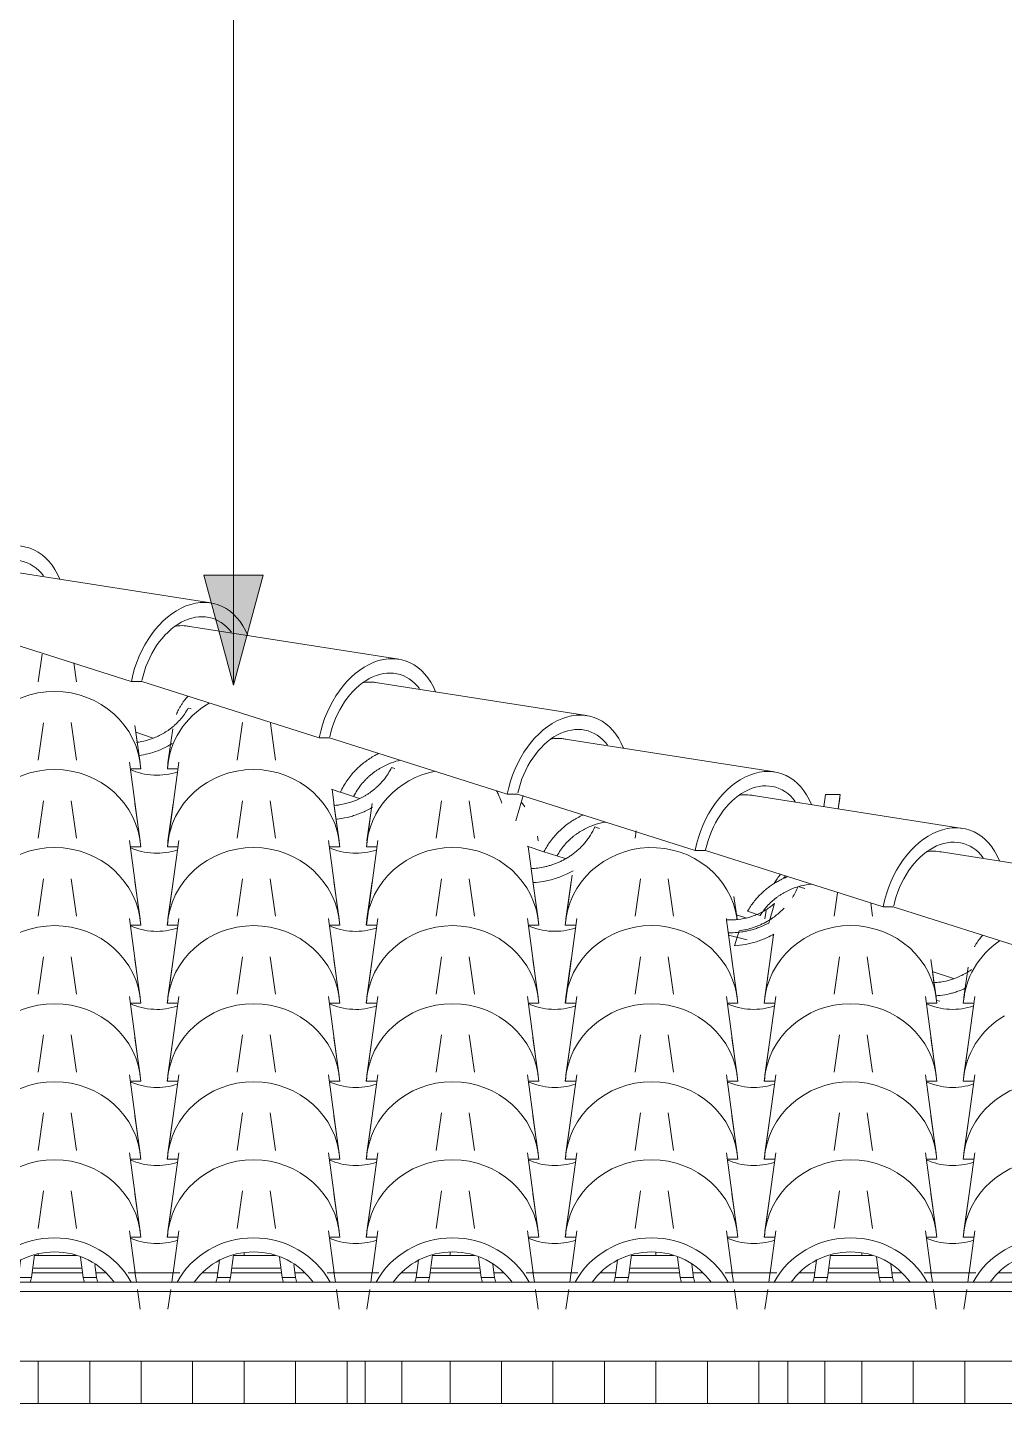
# Model space of a CAD drawing. Header units: millimetres. Extents: x -23755 to 62003, y -3000 to 6760.
# Drawn here: x 44098 to 45426, y 2606 to 4477 of the extents above; entities that cross this region are included whole.
import ezdxf

# ---------------------------------------------------------------- set-up
doc = ezdxf.new("R2010")
doc.units = ezdxf.units.MM
for name, color, linetype, lineweight in [('A-GENM', 13, 'Continuous', 9), ('A-GLAZ-CURT', 52, 'Continuous', 9), ('A-GLAZ-CWMG', 51, 'Continuous', 9), ('A-ROOF', 132, 'Continuous', 9), ('A-ROOF-OTLN', 132, 'Continuous', 9), ('A-ROOF-PATT', 132, 'Continuous', 9), ('G-ANNO-TEXT', 231, 'Continuous', 9)]:
    doc.layers.add(name, color=color, linetype=linetype, lineweight=lineweight)

# ---------------------------------------------------------------- blocks, each defined once
blk = doc.blocks.new('Rectangular Mullion - Ripa-4037463-FACHADA FRONTAL')
at = {"layer": 'A-GLAZ-CWMG'}
for p, q in [((9152.1, 2807.1), (9095.1, 2807.1)), ((9422.7, 2807.1), (9365.7, 2807.1)), ((9693.3, 2807.1), (9636.3, 2807.1)), ((9963.9, 2807.1), (9906.9, 2807.1)), ((10234.4, 2807.1), (10177.4, 2807.1)), ((9159.5, 2789.9), (9092.8, 2789.9)), ((9430.1, 2789.9), (9363.3, 2789.9)), ((9700.7, 2789.9), (9633.9, 2789.9)), ((9971.3, 2789.9), (9904.5, 2789.9)), ((10241.9, 2789.9), (10175.1, 2789.9))]:
    blk.add_line(p, q, dxfattribs=at)
blk = doc.blocks.new('Rectangular Mullion - Caibro-4037527-FACHADA FRONTAL')
at = {"layer": 'A-GLAZ-CWMG'}
for p, q in [((9544.6, 2663.5), (9544.6, 2606)), ((9594.6, 2663.5), (9544.6, 2663.5)), ((9594.6, 2606), (9594.6, 2663.5)), ((9544.6, 2606), (9594.6, 2606))]:
    blk.add_line(p, q, dxfattribs=at)
blk = doc.blocks.new('Rectangular Mullion - Caibro-4037528-FACHADA FRONTAL')
at = {"layer": 'A-GLAZ-CWMG'}
for p, q in [((10119.6, 2663.5), (10119.6, 2606)), ((10169.6, 2663.5), (10119.6, 2663.5)), ((10169.6, 2606), (10169.6, 2663.5)), ((10119.6, 2606), (10169.6, 2606))]:
    blk.add_line(p, q, dxfattribs=at)
blk = doc.blocks.new('COLONIAL BASE - COLONIAL BASE-4040581-FACHADA FRONTAL')
at = {"layer": 'A-GLAZ-CURT'}
for p, q in [((7792.1, 2895), (7799.2, 2844.2)), ((8017.8, 2844.2), (8024.9, 2895)), ((7930.5, 2783.5), (7938.3, 2840.8)), ((8141.7, 2840.8), (8149.5, 2783.5)), ((8008.7, 2777.3), (8012.9, 2808.1)), ((7804.5, 2805.1), (7808.3, 2777.3)), ((7826.3, 2777.3), (7824.2, 2795.2)), ((7990.7, 2777.3), (7993.5, 2800.8)), ((7808.3, 2777.3), (7826.3, 2777.3)), ((7930.7, 2785), (7928.7, 2770.8)), ((7990.7, 2777.3), (8008.7, 2777.3)), ((8151.2, 2770.8), (8149.3, 2785)), ((7927.4, 2761.1), (7923.6, 2734.2)), ((8156.4, 2734.2), (8152.6, 2761.1))]:
    blk.add_line(p, q, dxfattribs=at)
for centre, major_axis, start_param, end_param in [((8040, 2718.8), (117.5, 0), 0.484254, 2.657338), ((8040, 2718.8), (97.5, 0), 0.592752, 2.548841), ((7908.5, 2799.1), (102.8, 0), 3.36491, 3.43477), ((7908.5, 2799.1), (85.3, 0), 3.411763, 3.497793), ((7908.5, 2799.1), (85.3, 0), 5.926985, 6.013015), ((7908.5, 2799.1), (102.8, 0), 5.990008, 6.059868)]:
    blk.add_ellipse(centre, major_axis=major_axis, ratio=0.957826, start_param=start_param, end_param=end_param, dxfattribs=at)
blk = doc.blocks.new('COLONIAL BASE - COLONIAL BASE-V356-FACHADA FRONTAL')
at = {"layer": 'A-GLAZ-CURT'}
for p, q in [((8062.7, 3001.2), (8069.8, 2950.3)), ((8288.3, 2950.3), (8295.5, 3001.2)), ((8193.3, 2832.1), (8208.9, 2947)), ((8412.3, 2947), (8427.8, 2832.1)), ((8201.3, 2891.2), (8194.2, 2840.3)), ((8427, 2840.3), (8419.8, 2891.2)), ((8207.7, 2832.1), (8193.3, 2832.1)), ((8427.8, 2832.1), (8413.5, 2832.1))]:
    blk.add_line(p, q, dxfattribs=at)
for centre, major_axis, start_param, end_param in [((8310.6, 2824.9), (117.5, 0), 0.063873, 3.077719), ((8179.1, 2905.2), (85.3, 0), 4.271197, 5.051809)]:
    blk.add_ellipse(centre, major_axis=major_axis, ratio=0.957826, start_param=start_param, end_param=end_param, dxfattribs=at)
blk = doc.blocks.new('COLONIAL BASE - COLONIAL BASE-V359-FACHADA FRONTAL')
at = {"layer": 'A-GLAZ-CURT'}
for p, q in [((9686.2, 3319.6), (9693.3, 3268.8)), ((9911.9, 3268.8), (9919, 3319.6)), ((9816.9, 3150.6), (9832.4, 3265.5)), ((10035.8, 3265.5), (10036, 3264)), ((10036.1, 3263.6), (10051.4, 3150.6)), ((9824.9, 3209.6), (9817.7, 3158.8)), ((10050.5, 3158.8), (10043.4, 3209.6)), ((9831.2, 3150.6), (9816.9, 3150.6)), ((10051.4, 3150.6), (10037, 3150.6))]:
    blk.add_line(p, q, dxfattribs=at)
for centre, major_axis, start_param, end_param in [((9934.1, 3143.4), (117.5, 0), 0.063873, 3.077719), ((9802.6, 3223.7), (85.3, 0), 4.271197, 5.051809)]:
    blk.add_ellipse(centre, major_axis=major_axis, ratio=0.957826, start_param=start_param, end_param=end_param, dxfattribs=at)
blk = doc.blocks.new('COLONIAL BASE - COLONIAL BASE-V360-FACHADA FRONTAL')
at = {"layer": 'A-GLAZ-CURT'}
for p, q in [((9415.6, 3425.8), (9422.8, 3374.9)), ((9641.3, 3374.9), (9648.4, 3425.8)), ((9546.3, 3256.7), (9561.8, 3371.6)), ((9766.3, 3363.4), (9780.8, 3256.7)), ((9554.3, 3315.8), (9547.1, 3265)), ((9779.9, 3265), (9772.8, 3315.8)), ((9560.6, 3256.7), (9546.3, 3256.7)), ((9780.8, 3256.7), (9766.4, 3256.7))]:
    blk.add_line(p, q, dxfattribs=at)
for centre, major_axis, start_param, end_param in [((9663.5, 3249.5), (117.5, 0), 0.063873, 3.077719), ((9532, 3329.8), (85.3, 0), 4.271197, 5.051809)]:
    blk.add_ellipse(centre, major_axis=major_axis, ratio=0.957826, start_param=start_param, end_param=end_param, dxfattribs=at)
blk = doc.blocks.new('COLONIAL BASE - COLONIAL BASE-V361-FACHADA FRONTAL')
at = {"layer": 'A-GLAZ-CURT'}
for p, q in [((8874.4, 3531.9), (8881.6, 3481.1)), ((9100.1, 3481.1), (9107.2, 3531.9)), ((9005.1, 3362.9), (9020.6, 3477.8)), ((9224, 3478.2), (9239.6, 3362.9)), ((9013.1, 3421.9), (9006, 3371.1)), ((9238.7, 3371.1), (9231.6, 3421.9)), ((9019.5, 3362.9), (9005.1, 3362.9)), ((9239.6, 3362.9), (9225.2, 3362.9))]:
    blk.add_line(p, q, dxfattribs=at)
for centre, major_axis, start_param, end_param in [((9122.3, 3355.7), (117.5, 0), 0.063873, 3.077719), ((8990.8, 3436), (85.3, 0), 4.271197, 5.051809)]:
    blk.add_ellipse(centre, major_axis=major_axis, ratio=0.957826, start_param=start_param, end_param=end_param, dxfattribs=at)
blk = doc.blocks.new('Colonial cumeeira - hip-4041825-FACHADA FRONTAL')
at = {"layer": 'A-GENM', "color": 55}
for p, q in [((9334.7, 3694.9), (9047.4, 3739.9)), ((9226.7, 3588), (8985.2, 3664.6)), ((9590.3, 3618.2), (9302.9, 3663.2)), ((9226.7, 3588), (9240.8, 3588)), ((9482.2, 3511.3), (9240.8, 3588)), ((9845.8, 3541.5), (9558.5, 3586.5)), ((9482.2, 3511.3), (9496.4, 3511.3)), ((9737.8, 3434.6), (9496.2, 3511.3)), ((10101.4, 3464.9), (9814.1, 3509.9)), ((9737.8, 3434.6), (9751.9, 3434.6)), ((9993.3, 3358), (9751.9, 3434.6)), ((10357, 3388.2), (10069.6, 3433.2)), ((9993.3, 3358), (10007.5, 3358)), ((10248.9, 3281.3), (10007.4, 3358)), ((10612.5, 3311.5), (10325.2, 3356.5)), ((10248.9, 3281.3), (10263.1, 3281.3)), ((10504.4, 3204.6), (10262.7, 3281.4))]:
    blk.add_line(p, q, dxfattribs=at)
for centre, major_axis, start_param, end_param in [((9052.9, 3657.3), (33.8, 112.5), 5.57005, 7.994719), ((9052.9, 3657.3), (28, 93.4), 5.80919, 7.96539), ((9308.5, 3580.6), (33.8, 112.5), 5.57005, 7.994719), ((9308.5, 3580.6), (28, 93.4), 5.80919, 7.969917), ((9280.6, 3566), (28.7, 95.8), 0.043599, 0.345399), ((9564, 3504), (33.8, 112.5), 5.57005, 7.994719), ((9564, 3504), (28, 93.4), 5.80919, 7.969917), ((9536.1, 3489.3), (28.7, 95.8), 0.043599, 0.345399), ((9819.6, 3427.3), (33.8, 112.5), 5.57005, 7.994719), ((9819.6, 3427.3), (28, 93.4), 5.80919, 7.964018), ((9791.7, 3412.7), (28.7, 95.8), 0.043599, 0.345399), ((10075.1, 3350.6), (33.8, 112.5), 5.57005, 7.994719), ((10075.1, 3350.6), (28, 93.4), 5.80919, 7.972103), ((10047.2, 3336), (28.7, 95.8), 0.043599, 0.345399), ((10330.7, 3274), (33.8, 112.5), 5.57005, 7.994719), ((10330.7, 3274), (28, 93.4), 5.80919, 7.966879), ((10302.8, 3259.3), (28.7, 95.8), 0.043599, 0.345399)]:
    blk.add_ellipse(centre, major_axis=major_axis, ratio=0.691714, start_param=start_param, end_param=end_param, dxfattribs=at)

msp = doc.modelspace()

# ---------------------------------------------------------------- hatches: boundary and pattern name
at = {"layer": 'A-ROOF-PATT'}
h = msp.add_hatch(dxfattribs=at)
h.set_pattern_fill('FP_42', color=256, style=0, pattern_type=2)
h.set_pattern_definition([(90, (35012.05, 1510.22), (-70, 4e-15), [])])
h.paths.add_polyline_path([(46787.432, 2606.037), (46595.154, 2663.61), (46331.667, 2663.507), (46331.667, 2606.037), (46775.401, 2606.037)])
h.paths.add_polyline_path([(45756.667, 2606.037), (46281.667, 2606.037), (46281.667, 2663.61), (45756.667, 2663.507)])
h.paths.add_polyline_path([(42306.667, 2606.037), (42831.667, 2606.037), (42831.667, 2663.61), (42306.667, 2663.507)])
h.paths.add_polyline_path([(45243.301, 2606.037), (45706.667, 2606.037), (45706.667, 2663.61), (45181.667, 2663.507), (45181.667, 2606.037)])
h.paths.add_polyline_path([(42881.667, 2606.037), (43406.667, 2606.037), (43406.667, 2663.61), (42881.667, 2663.507)])
h.paths.add_polyline_path([(45131.667, 2606.037), (45131.667, 2663.61), (44606.667, 2663.507), (44606.667, 2606.037)])
h.paths.add_polyline_path([(43456.667, 2606.037), (43981.667, 2606.037), (43981.667, 2663.61), (43456.667, 2663.507)])
h.paths.add_polyline_path([(44522.313, 2606.037), (44556.667, 2606.037), (44556.667, 2663.61), (44031.667, 2663.507), (44031.667, 2606.037)])
h.paths.add_polyline_path([(45468.61, 2807.13), (45516.538, 2807.336), (45509.158, 2809.543), (45487.336, 2812.158), (45462.383, 2808.93), (45460.212, 2808.115), (45460.078, 2807.13), (45463.312, 2807.13)])
h.paths.add_polyline_path([(46054.413, 2807.13), (46056.667, 2807.13), (46056.667, 2807.729), (46050.334, 2809.543), (46028.513, 2812.158), (46004.489, 2809.279), (46001.388, 2808.115), (46001.255, 2807.13), (46052.537, 2807.13)])
h.paths.add_polyline_path([(42483.608, 2807.13), (42539.596, 2807.512), (42532.687, 2809.543), (42510.866, 2812.158), (42485.913, 2808.93), (42483.741, 2808.115)])
h.paths.add_polyline_path([(45246.496, 2807.13), (45238.57, 2809.543), (45216.748, 2812.158), (45191.795, 2808.93), (45189.623, 2808.115), (45189.49, 2807.13), (45245.949, 2807.13)])
h.paths.add_polyline_path([(42754.196, 2807.13), (42809.966, 2807.594), (42803.276, 2809.543), (42781.454, 2812.158), (42756.501, 2808.93), (42754.329, 2808.115)])
h.paths.add_polyline_path([(44975.908, 2807.13), (44967.982, 2809.543), (44946.16, 2812.158), (44921.207, 2808.93), (44919.035, 2808.115), (44918.902, 2807.13), (44975.361, 2807.13)])
h.paths.add_polyline_path([(43024.784, 2807.13), (43080.337, 2807.676), (43073.864, 2809.543), (43052.042, 2812.158), (43027.089, 2808.93), (43024.918, 2808.115)])
h.paths.add_polyline_path([(44705.32, 2807.13), (44697.393, 2809.543), (44675.572, 2812.158), (44650.618, 2808.93), (44648.447, 2808.115), (44648.314, 2807.13), (44704.773, 2807.13)])
h.paths.add_polyline_path([(43295.372, 2807.13), (43351.832, 2807.336), (43344.452, 2809.543), (43322.63, 2812.158), (43297.677, 2808.93), (43295.506, 2808.115)])
h.paths.add_polyline_path([(45756.667, 2807.13), (45787.126, 2807.336), (45779.746, 2809.543), (45756.667, 2812.007), (45756.667, 2809.279)])
h.paths.add_polyline_path([(43565.961, 2807.13), (43622.42, 2807.336), (43615.04, 2809.543), (43593.219, 2812.158), (43568.266, 2808.93), (43566.094, 2808.115)])
h.paths.add_polyline_path([(44434.732, 2807.13), (44426.805, 2809.543), (44404.983, 2812.158), (44380.03, 2808.93), (44377.859, 2808.115), (44377.725, 2807.13), (44434.185, 2807.13)])
h.paths.add_polyline_path([(44164.144, 2807.13), (44156.217, 2809.543), (44134.395, 2812.158), (44109.442, 2808.93), (44107.27, 2808.115), (44107.137, 2807.13), (44163.596, 2807.13)])
h.paths.add_polyline_path([(43836.549, 2807.13), (43893.008, 2807.336), (43885.629, 2809.543), (43863.807, 2812.158), (43838.854, 2808.93), (43836.682, 2808.115)])
at = {"layer": 'G-ANNO-TEXT'}
msp.add_hatch(color=7, dxfattribs=at).paths.add_polyline_path([(44377.717, 3582.711), (44417.91, 3732.711), (44337.525, 3732.711)])

# ---------------------------------------------------------------- linework, layer by layer
at = {"layer": 'A-GLAZ-CURT'}
for p, q in [((44112.151, 3587.239), (44117.44, 3625.235)), ((44160.642, 3613.116), (44164.215, 3587.239)), ((44316.228, 3551.782), (44319.946, 3550.566)), ((44157.085, 3531.92), (44164.215, 3481.085)), ((44250.788, 3477.263), (44243.657, 3528.098)), ((44268.619, 3510.998), (44244.709, 3518.819)), ((44244.923, 3518.749), (44246.719, 3505.484)), ((44295.068, 3523.295), (44288.591, 3477.263)), ((44382.74, 3481.085), (44389.87, 3531.92)), ((44427.763, 3531.297), (44434.803, 3481.085)), ((44248.063, 3495.563), (44251.656, 3469.031)), ((44287.723, 3469.031), (44290.338, 3488.346)), ((44251.656, 3469.031), (44237.282, 3469.031)), ((44287.723, 3362.877), (44303.336, 3478.187)), ((44302.097, 3469.031), (44287.723, 3469.031)), ((44592.723, 3470.931), (44592.703, 3470.937)), ((44592.703, 3470.937), (44596.948, 3469.549)), ((44522.468, 3437.554), (44511.049, 3441.29)), ((44511.653, 3441.092), (44514.539, 3419.78)), ((44540.982, 3431.498), (44522.965, 3437.392)), ((44549.003, 3428.874), (44540.982, 3431.498)), ((44698.261, 3425.766), (44705.391, 3374.931)), ((44761.446, 3398.496), (44771.688, 3432.638)), ((45180.503, 3417.667), (45182.453, 3433.998)), ((45202.502, 3433.998), (45182.453, 3433.998)), ((45199.879, 3414.623), (45202.502, 3433.998)), ((45200.067, 3414.594), (45201.634, 3425.766)), ((44295.721, 3421.944), (44288.591, 3371.109)), ((44521.376, 3371.109), (44514.246, 3421.944)), ((44514.759, 3418.151), (44522.244, 3362.877)), ((44558.311, 3362.877), (44564.125, 3405.812)), ((44566.309, 3421.944), (44559.179, 3371.109)), ((44869.179, 3390.092), (44875.466, 3388.036)), ((44791.964, 3371.109), (44791.053, 3377.44)), ((44923.916, 3374.931), (44925.283, 3384.944)), ((44302.097, 3362.877), (44287.723, 3362.877)), ((44522.244, 3362.877), (44507.87, 3362.877)), ((44572.685, 3362.877), (44558.311, 3362.877)), ((44799.723, 3356.454), (44777.195, 3363.824)), ((44817.458, 3350.653), (44799.826, 3356.421)), ((44828.61, 3347.005), (44817.458, 3350.653)), ((44828.899, 3256.723), (44838.075, 3324.484)), ((44836.897, 3315.79), (44829.767, 3264.955)), ((44968.849, 3319.613), (44975.98, 3268.777)), ((45062.552, 3264.955), (45058.203, 3295.571)), ((45145.655, 3309.247), (45154.585, 3306.326)), ((45194.504, 3268.777), (45198.893, 3300.423)), ((45093.934, 3269.808), (45076.687, 3275.45)), ((45101.978, 3276.293), (45100.356, 3264.955)), ((45113.321, 3285.772), (45105.415, 3259.42)), ((45244.155, 3286.327), (45246.568, 3268.777)), ((44843.273, 3256.723), (44828.899, 3256.723)), ((45061.511, 3270.82), (45062.317, 3264.868)), ((45074.319, 3266.63), (45061.647, 3270.775)), ((45108.116, 3265.169), (45107.227, 3265.46)), ((45050.932, 3242.799), (45076.219, 3236.554)), ((45058.981, 3228.439), (45065.122, 3248.91)), ((45099.488, 3150.569), (45112.042, 3243.283)), ((45107.486, 3209.637), (45100.356, 3158.801)), ((45239.438, 3213.459), (45246.568, 3162.623)), ((45333.141, 3158.801), (45326.01, 3209.637)), ((45356.937, 3183.776), (45327.793, 3193.31)), ((45328.241, 3193.163), (45330.209, 3178.627)), ((45376.658, 3199.263), (45370.944, 3158.801)), ((45331.389, 3169.916), (45334.008, 3150.569)), ((45113.861, 3150.569), (45099.488, 3150.569)), ((45334.008, 3150.569), (45319.635, 3150.569)), ((45334.051, 3154.112), (45338.037, 3153.127)), ((45370.076, 3150.569), (45371.528, 3161.295)), ((45370.076, 3044.415), (45385.656, 3159.476)), ((45384.119, 3150.569), (45370.076, 3150.569)), ((45378.074, 3103.483), (45370.944, 3052.647)), ((45384.45, 3044.415), (45370.076, 3044.415))]:
    msp.add_line(p, q, dxfattribs=at)
for centre, major_axis, start_param, end_param in [((44134.395, 3461.847), (117.5, 0), 0.06387321, 3.07771944), ((44404.983, 3461.847), (117.5, 0), 2.10975057, 3.07771944), ((44273.477, 3542.15), (85.267, 0), 4.27119721, 5.05180946), ((44404.983, 3355.693), (117.5, 0), 0.06387321, 3.07771944), ((44675.572, 3355.693), (117.5, 0), 1.76781638, 3.07771944), ((45085.242, 3441.182), (117.5, 0), 6.12429845, 6.2193121), ((44675.572, 3355.693), (117.5, 0), 0.57979482, 0.64583605), ((44273.477, 3435.996), (85.267, 0), 4.27119721, 5.05180946), ((44544.065, 3435.996), (85.267, 0), 4.27119721, 5.05180946), ((44946.16, 3249.539), (117.5, 0), 0.13662547, 3.07771944), ((45216.748, 3249.539), (117.5, 0), 2.42657806, 2.46768218), ((44814.654, 3329.842), (85.267, 0), 4.27119721, 5.05180946), ((45216.748, 3143.385), (117.5, 0), 0.06387321, 3.07771944), ((45487.336, 3143.385), (117.5, 0), 2.18912342, 3.07771944), ((45085.242, 3223.688), (85.267, 0), 4.27119721, 5.05180946), ((45355.83, 3223.688), (85.267, 0), 4.27119721, 5.05180946), ((45487.336, 3037.232), (117.5, 0), 2.11952625, 3.07771944), ((45355.83, 3117.534), (85.267, 0), 4.27119721, 5.05180946)]:
    msp.add_ellipse(centre, major_axis=major_axis, ratio=0.95782629, start_param=start_param, end_param=end_param, dxfattribs=at)
for points, knots in [([(44315.946, 3568.03), (44314.546, 3566.573), (44312.311, 3564.048), (44309.368, 3560.248), (44307.057, 3556.832), (44304.893, 3553.205), (44302.488, 3548.693), (44300.965, 3545.255), (44300.13, 3543.102)], [-0.222066568, -0.222066568, -0.222066568, -0.222066568, -0.192307692, -0.173076923, -0.153846154, -0.134615385, -0.115384615, -0.085871864, -0.085871864, -0.085871864, -0.085871864]), ([(44245.698, 3505.107), (44247.861, 3505.374), (44254.733, 3506.454), (44263.983, 3508.937), (44273.348, 3512.663), (44280.274, 3516.091), (44285.945, 3519.513), (44290.405, 3522.588), (44293.657, 3525.086), (44296.849, 3527.774), (44301.049, 3531.598), (44306.029, 3536.842), (44311.404, 3543.88), (44314.676, 3549.065), (44316.228, 3551.782)], [-0.321223112, -0.321223112, -0.321223112, -0.321223112, -0.294117647, -0.235294118, -0.205882353, -0.176470588, -0.147058824, -0.132352941, -0.117647059, -0.102941176, -0.088235294, -0.058823529, -0.029411765, 0, 0, 0, 0]), ([(44294.192, 3503.387), (44292.215, 3502.161), (44281.453, 3495.965), (44266.456, 3490.332), (44253.517, 3487.807), (44249.646, 3487.248)], [-0.836790212, -0.836790212, -0.836790212, -0.836790212, -0.815789474, -0.723684211, -0.684210526, -0.684210526, -0.684210526, -0.684210526]), ([(44604.413, 3480.925), (44600.461, 3479.991), (44594.028, 3478.057), (44585.186, 3474.363), (44579.125, 3471.222), (44574.369, 3468.324), (44570.82, 3465.979), (44567.332, 3463.441), (44563.95, 3460.697), (44560.641, 3457.743), (44556.296, 3453.539), (44551.185, 3447.788), (44545.758, 3440.104), (44542.507, 3434.454), (44540.982, 3431.498)], [-0.282167198, -0.282167198, -0.282167198, -0.282167198, -0.235294118, -0.205882353, -0.176470588, -0.161764706, -0.147058824, -0.132352941, -0.117647059, -0.102941176, -0.088235294, -0.058823529, -0.029411765, 0, 0, 0, 0]), ([(44544.72, 3468.255), (44546.385, 3469.93), (44550.139, 3473.496), (44556.281, 3478.475), (44562.955, 3483.211), (44569.347, 3487.072), (44573.524, 3489.257), (44575.387, 3490.173)], [-0.903713272, -0.903713272, -0.903713272, -0.903713272, -0.884868421, -0.861842105, -0.838815789, -0.815789474, -0.797370675, -0.797370675, -0.797370675, -0.797370675]), ([(44514.464, 3419.261), (44518.395, 3419.585), (44527.295, 3420.837), (44538.699, 3424.055), (44548.529, 3428.158), (44554.584, 3431.293), (44559.336, 3434.184), (44562.881, 3436.524), (44566.366, 3439.057), (44569.744, 3441.796), (44573.05, 3444.743), (44577.393, 3448.939), (44582.501, 3454.678), (44587.926, 3462.347), (44591.178, 3467.986), (44592.703, 3470.937)], [-0.341108973, -0.341108973, -0.341108973, -0.341108973, -0.294117647, -0.235294118, -0.205882353, -0.176470588, -0.161764706, -0.147058824, -0.132352941, -0.117647059, -0.102941176, -0.088235294, -0.058823529, -0.029411765, 0, 0, 0, 0]), ([(44522.965, 3437.392), (44525.747, 3443.126), (44530.395, 3451.14), (44537.612, 3460.664), (44541.955, 3465.441), (44544.35, 3467.883), (44544.72, 3468.254)], [-1, -1, -1, -1, -0.9539473684, -0.9309210526, -0.9078947368, -0.9037143404, -0.9037143404, -0.9037143404, -0.9037143404]), ([(44735.517, 3438.978), (44736.414, 3437.26), (44738.613, 3432.773), (44740.897, 3427.206), (44742.222, 3423.336), (44742.515, 3422.446)], [-0.201140735, -0.201140735, -0.201140735, -0.201140735, -0.1842105263, -0.1578947368, -0.1501198541, -0.1501198541, -0.1501198541, -0.1501198541]), ([(44566.749, 3416.925), (44565.797, 3416.356), (44562.547, 3414.481), (44556.931, 3411.596), (44549.923, 3408.521), (44542.82, 3405.981), (44533.367, 3403.189), (44524.742, 3401.518), (44518.526, 3400.795), (44517.036, 3400.65)], [-0.82539734, -0.82539734, -0.82539734, -0.82539734, -0.815789474, -0.792763158, -0.769736842, -0.746710526, -0.723684211, -0.677631579, -0.663072708, -0.663072708, -0.663072708, -0.663072708]), ([(44799.826, 3356.421), (44802.652, 3361.764), (44807.306, 3369.219), (44814.403, 3378.047), (44820.215, 3384.115), (44826.188, 3389.605), (44832.49, 3394.496), (44838.908, 3398.865), (44845.779, 3402.85), (44850.525, 3405.182), (44853.061, 3406.317)], [-1, -1, -1, -1, -0.953947368, -0.930921053, -0.907894737, -0.884868421, -0.861842105, -0.838815789, -0.815789474, -0.789665383, -0.789665383, -0.789665383, -0.789665383]), ([(44883.539, 3396.768), (44882.874, 3396.654), (44877.496, 3395.676), (44869.745, 3393.593), (44860.369, 3389.858), (44853.435, 3386.422), (44847.758, 3382.992), (44843.293, 3379.91), (44840.038, 3377.407), (44836.844, 3374.713), (44832.64, 3370.88), (44827.658, 3365.624), (44822.281, 3358.572), (44819.009, 3353.375), (44817.458, 3350.653)], [-0.302419206, -0.302419206, -0.302419206, -0.302419206, -0.294117647, -0.235294118, -0.205882353, -0.176470588, -0.147058824, -0.132352941, -0.117647059, -0.102941176, -0.088235294, -0.058823529, -0.029411765, 0, 0, 0, 0]), ([(44829.441, 3346.806), (44829.571, 3346.879), (44831.271, 3347.844), (44834.512, 3349.813), (44838.283, 3352.453), (44841.241, 3354.736), (44844.198, 3357.121), (44847.839, 3360.302), (44852.046, 3364.441), (44855.977, 3368.908), (44859.62, 3373.703), (44864.194, 3380.529), (44867.276, 3386.137), (44869.179, 3390.092)], [-0.280077407, -0.280077407, -0.280077407, -0.280077407, -0.277777778, -0.25, -0.222222222, -0.208333333, -0.194444444, -0.166666667, -0.138888889, -0.111111111, -0.083333333, -0.055555556, 0, 0, 0, 0]), ([(44782.82, 3333.548), (44785.669, 3333.66), (44791.739, 3334.144), (44799.455, 3335.457), (44805.895, 3337.059), (44810.747, 3338.487), (44815.581, 3340.179), (44820.352, 3342.17), (44824.97, 3344.38), (44828.001, 3345.992), (44829.441, 3346.805)], [-0.549637523, -0.549637523, -0.549637523, -0.549637523, -0.5, -0.444444444, -0.416666667, -0.388888889, -0.361111111, -0.333333333, -0.305555556, -0.280079877, -0.280079877, -0.280079877, -0.280079877]), ([(44839.427, 3330.528), (44837.087, 3329.176), (44829.283, 3325.019), (44815.798, 3319.627), (44800.234, 3315.846), (44790.308, 3314.667), (44785.96, 3314.377)], [-0.702842841, -0.702842841, -0.702842841, -0.702842841, -0.666666667, -0.583333333, -0.5, -0.43443741, -0.43443741, -0.43443741, -0.43443741]), ([(45076.687, 3275.45), (45079.286, 3279.924), (45083.481, 3286.201), (45089.639, 3293.706), (45094.629, 3298.9), (45098.983, 3302.868), (45102.502, 3305.83), (45106.096, 3308.639), (45110.712, 3311.874), (45116.332, 3315.364), (45122.025, 3318.457), (45126.827, 3320.684), (45129.697, 3321.892), (45130.636, 3322.272)], [-1, -1, -1, -1, -0.958333333, -0.9375, -0.916666667, -0.895833333, -0.885416667, -0.875, -0.854166667, -0.833333333, -0.8125, -0.791666667, -0.781559696, -0.781559696, -0.781559696, -0.781559696]), ([(45163.845, 3312.334), (45162.503, 3312.21), (45156.423, 3311.523), (45147.927, 3309.735), (45138.43, 3306.531), (45131.378, 3303.489), (45125.58, 3300.388), (45121.003, 3297.566), (45117.653, 3295.253), (45114.354, 3292.748), (45109.999, 3289.166), (45104.8, 3284.207), (45099.116, 3277.46), (45095.609, 3272.446), (45093.934, 3269.808)], [-0.330246224, -0.330246224, -0.330246224, -0.330246224, -0.3125, -0.25, -0.21875, -0.1875, -0.15625, -0.140625, -0.125, -0.109375, -0.09375, -0.0625, -0.03125, 0, 0, 0, 0]), ([(45121.595, 3325.725), (45119.975, 3323.836), (45117.075, 3320.097), (45114.335, 3315.772), (45113.082, 3313.562), (45112.972, 3313.367)], [-0.446830259, -0.446830259, -0.446830259, -0.446830259, -0.375, -0.3125, -0.306486938, -0.306486938, -0.306486938, -0.306486938]), ([(45047.524, 3263.821), (45050.506, 3263.656), (45058.265, 3263.592), (45070.968, 3265.032), (45085.49, 3269.04), (45099.861, 3275.643), (45108.9, 3282.074), (45113.321, 3285.772)], [-0.330874076, -0.330874076, -0.330874076, -0.330874076, -0.285714286, -0.214285714, -0.142857143, -0.071428571, 0, 0, 0, 0]), ([(45065.122, 3248.91), (45068.38, 3249.321), (45074.888, 3250.479), (45083.036, 3252.742), (45089.539, 3255.059), (45095.986, 3257.755), (45102.911, 3261.256), (45110.202, 3265.821), (45116.277, 3270.279), (45121.726, 3274.957), (45125.058, 3278.249), (45126.482, 3279.75)], [-1, -1, -1, -1, -0.892857143, -0.785714286, -0.732142857, -0.678571429, -0.571428571, -0.5, -0.428571429, -0.357142857, -0.301640339, -0.301640339, -0.301640339, -0.301640339]), ([(45105.415, 3259.42), (45101.432, 3257.321), (45095.425, 3254.554), (45087.361, 3251.621), (45081.257, 3249.824), (45075.144, 3248.388), (45067.032, 3246.914), (45058.759, 3246.127), (45052.576, 3246.029), (45050.413, 3246.056)], [-1, -1, -1, -1, -0.946428571, -0.919642857, -0.892857143, -0.866071429, -0.839285714, -0.785714286, -0.756682142, -0.756682142, -0.756682142, -0.756682142]), ([(45112.392, 3244.287), (45109.422, 3242.617), (45101.573, 3238.629), (45088.665, 3233.694), (45073.769, 3230.021), (45063.907, 3228.761), (45058.981, 3228.439)], [-0.452336694, -0.452336694, -0.452336694, -0.452336694, -0.375, -0.25, -0.125, 0, 0, 0, 0]), ([(45396.39, 3242.852), (45394.99, 3241.321), (45391.964, 3237.717), (45388.446, 3232.617), (45386.234, 3228.704), (45385.412, 3227.146), (45385.248, 3226.83)], [-0.242062403, -0.242062403, -0.242062403, -0.242062403, -0.208333333, -0.166666667, -0.145833333, -0.140569446, -0.140569446, -0.140569446, -0.140569446]), ([(45329.175, 3178.317), (45332.411, 3178.446), (45340.547, 3179.173), (45351.202, 3181.505), (45361.003, 3184.925), (45368.271, 3188.167), (45374.24, 3191.471), (45378.58, 3194.243), (45380.524, 3195.612), (45381.313, 3196.188)], [-0.354149879, -0.354149879, -0.354149879, -0.354149879, -0.3125, -0.25, -0.21875, -0.1875, -0.15625, -0.140625, -0.129834308, -0.129834308, -0.129834308, -0.129834308]), ([(45373.701, 3171.034), (45373.073, 3170.741), (45370.458, 3169.548), (45365.853, 3167.628), (45359.831, 3165.537), (45353.787, 3163.804), (45345.752, 3161.925), (45338.683, 3160.883), (45333.659, 3160.462), (45332.636, 3160.39)], [-0.798257696, -0.798257696, -0.798257696, -0.798257696, -0.791666667, -0.770833333, -0.75, -0.729166667, -0.708333333, -0.666666667, -0.655990007, -0.655990007, -0.655990007, -0.655990007])]:
    msp.add_open_spline(points, degree=3, knots=knots, dxfattribs=at)
msp.add_open_spline([(45137.737, 3294.095), (45140.754, 3298.801), (45143.369, 3303.844), (45145.655, 3309.247)], degree=3, dxfattribs=at)
at = {"layer": 'A-ROOF'}
msp.add_line((42256.667, 2606.037), (46787.432, 2606.037), dxfattribs=at)
at = {"layer": 'A-ROOF-OTLN'}
for p, q in [((46976.667, 2770.822), (42256.667, 2770.822)), ((44172.426, 2783.522), (44103.941, 2783.522)), ((44203.95, 2783.522), (44191.273, 2783.522)), ((44304.807, 2783.522), (44234.587, 2783.522)), ((44355.701, 2783.522), (44335.429, 2783.522)), ((44443.014, 2783.522), (44374.529, 2783.522)), ((44474.538, 2783.522), (44461.861, 2783.522)), ((44575.395, 2783.522), (44505.175, 2783.522)), ((44626.289, 2783.522), (44606.017, 2783.522)), ((44713.602, 2783.522), (44645.117, 2783.522)), ((44745.126, 2783.522), (44732.449, 2783.522)), ((44845.984, 2783.522), (44775.763, 2783.522)), ((44896.877, 2783.522), (44876.605, 2783.522)), ((44984.19, 2783.522), (44915.705, 2783.522)), ((45015.714, 2783.522), (45003.037, 2783.522)), ((45116.572, 2783.522), (45046.351, 2783.522)), ((45167.465, 2783.522), (45147.194, 2783.522)), ((45254.779, 2783.522), (45186.293, 2783.522)), ((45286.303, 2783.522), (45273.626, 2783.522)), ((45387.16, 2783.522), (45316.94, 2783.522)), ((45438.054, 2783.522), (45417.782, 2783.522)), ((46976.667, 2758.122), (42256.667, 2758.122)), ((46925.867, 2663.61), (42256.667, 2663.61))]:
    msp.add_line(p, q, dxfattribs=at)
at = {"layer": 'G-ANNO-TEXT', "color": 7}
for p, q in [((44377.717, 3582.711), (44377.717, 6108.547)), ((44417.91, 3732.711), (44337.525, 3732.711)), ((44337.525, 3732.711), (44377.717, 3582.711)), ((44377.717, 3582.711), (44417.91, 3732.711))]:
    msp.add_line(p, q, dxfattribs=at)

# ---------------------------------------------------------------- block references
at = {"layer": 'A-GENM', "color": 7}
msp.add_blockref('Colonial cumeeira - hip-4041825-FACHADA FRONTAL', (35012.047, 0), dxfattribs=at)
at = {"layer": 'A-GLAZ-CURT'}
for name, p in [('COLONIAL BASE - COLONIAL BASE-V361-FACHADA FRONTAL', (35012.047, 0)), ('COLONIAL BASE - COLONIAL BASE-V356-FACHADA FRONTAL', (35823.812, 424.615)), ('COLONIAL BASE - COLONIAL BASE-V356-FACHADA FRONTAL', (36094.4, 424.615)), ('COLONIAL BASE - COLONIAL BASE-V360-FACHADA FRONTAL', (35012.047, 0)), ('COLONIAL BASE - COLONIAL BASE-V356-FACHADA FRONTAL', (35823.812, 318.462)), ('COLONIAL BASE - COLONIAL BASE-V356-FACHADA FRONTAL', (36094.4, 318.462)), ('COLONIAL BASE - COLONIAL BASE-V356-FACHADA FRONTAL', (36364.988, 318.462)), ('COLONIAL BASE - COLONIAL BASE-V359-FACHADA FRONTAL', (35012.047, 0)), ('COLONIAL BASE - COLONIAL BASE-V356-FACHADA FRONTAL', (35823.812, 212.308)), ('COLONIAL BASE - COLONIAL BASE-V356-FACHADA FRONTAL', (36094.4, 212.308)), ('COLONIAL BASE - COLONIAL BASE-V356-FACHADA FRONTAL', (36364.988, 212.308)), ('COLONIAL BASE - COLONIAL BASE-V356-FACHADA FRONTAL', (36635.577, 212.308)), ('COLONIAL BASE - COLONIAL BASE-V356-FACHADA FRONTAL', (36906.165, 212.308)), ('COLONIAL BASE - COLONIAL BASE-V356-FACHADA FRONTAL', (35823.812, 106.154)), ('COLONIAL BASE - COLONIAL BASE-V356-FACHADA FRONTAL', (36094.4, 106.154)), ('COLONIAL BASE - COLONIAL BASE-V356-FACHADA FRONTAL', (36364.988, 106.154)), ('COLONIAL BASE - COLONIAL BASE-V356-FACHADA FRONTAL', (36635.577, 106.154)), ('COLONIAL BASE - COLONIAL BASE-V356-FACHADA FRONTAL', (36906.165, 106.154)), ('COLONIAL BASE - COLONIAL BASE-V356-FACHADA FRONTAL', (37176.753, 106.154)), ('COLONIAL BASE - COLONIAL BASE-V356-FACHADA FRONTAL', (35823.812, 0)), ('COLONIAL BASE - COLONIAL BASE-V356-FACHADA FRONTAL', (36094.4, 0)), ('COLONIAL BASE - COLONIAL BASE-V356-FACHADA FRONTAL', (36364.988, 0)), ('COLONIAL BASE - COLONIAL BASE-V356-FACHADA FRONTAL', (36635.577, 0)), ('COLONIAL BASE - COLONIAL BASE-V356-FACHADA FRONTAL', (36906.165, 0)), ('COLONIAL BASE - COLONIAL BASE-V356-FACHADA FRONTAL', (37176.753, 0)), ('COLONIAL BASE - COLONIAL BASE-4040581-FACHADA FRONTAL', (36094.4, 0)), ('COLONIAL BASE - COLONIAL BASE-4040581-FACHADA FRONTAL', (36364.988, 0)), ('COLONIAL BASE - COLONIAL BASE-4040581-FACHADA FRONTAL', (36635.577, 0)), ('COLONIAL BASE - COLONIAL BASE-4040581-FACHADA FRONTAL', (36906.165, 0)), ('COLONIAL BASE - COLONIAL BASE-4040581-FACHADA FRONTAL', (37176.753, 0)), ('COLONIAL BASE - COLONIAL BASE-4040581-FACHADA FRONTAL', (37447.341, 0))]:
    msp.add_blockref(name, p, dxfattribs=at)
at = {"layer": 'A-GLAZ-CWMG'}
for name in ['Rectangular Mullion - Ripa-4037463-FACHADA FRONTAL', 'Rectangular Mullion - Caibro-4037527-FACHADA FRONTAL', 'Rectangular Mullion - Caibro-4037528-FACHADA FRONTAL']:
    msp.add_blockref(name, (35012.047, 0), dxfattribs=at)

doc.saveas('drawing.dxf')
